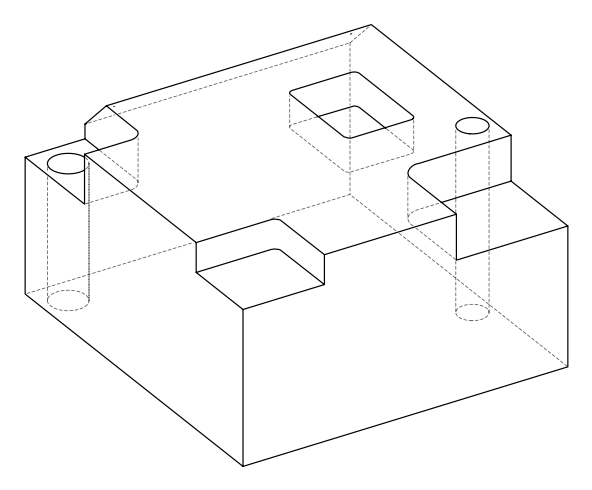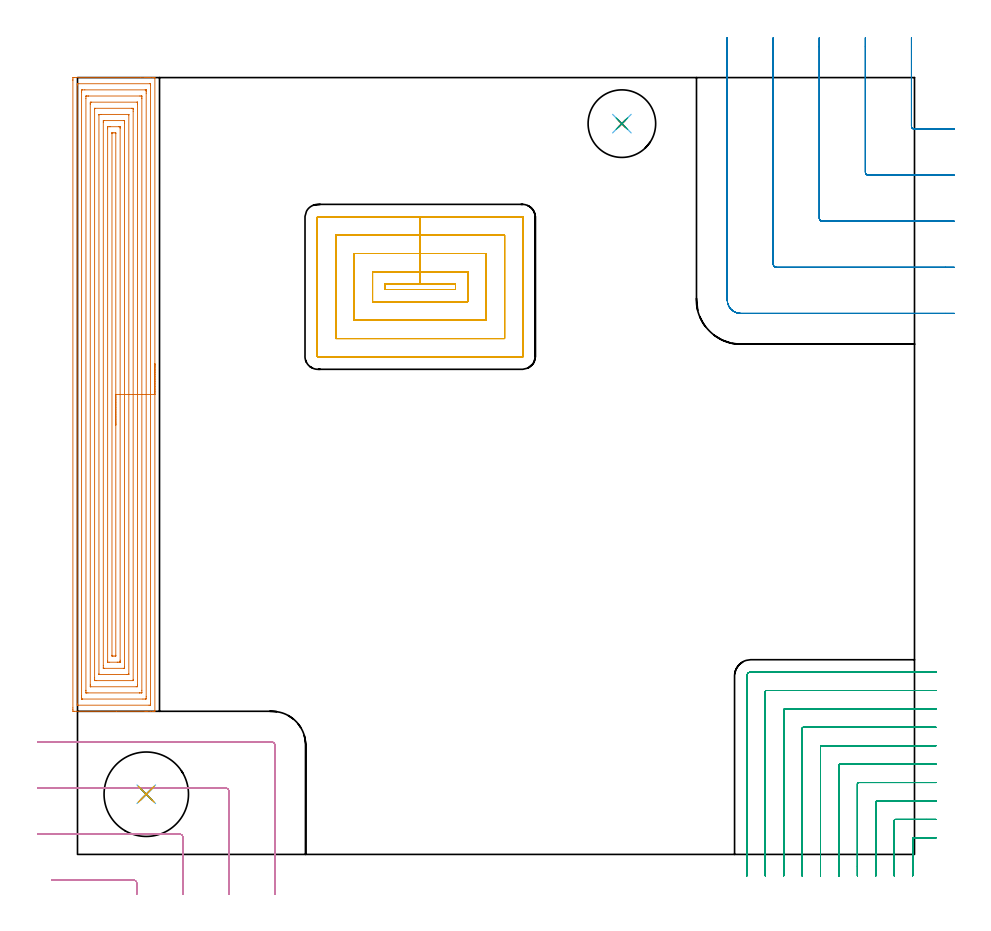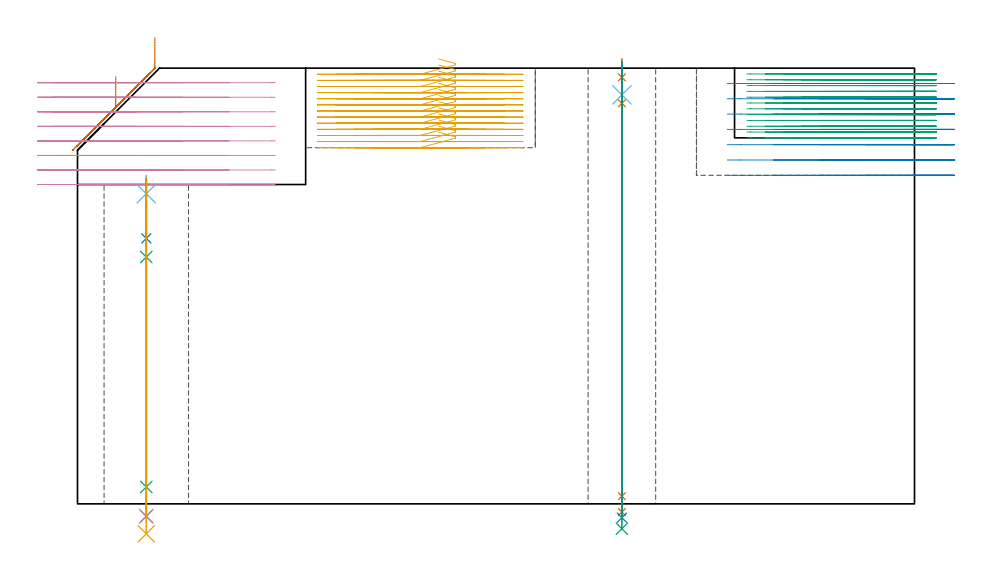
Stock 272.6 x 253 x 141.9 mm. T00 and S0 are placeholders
(PLAN: 15 operations, 13 tool changes, 73.6 min)
(1 AREA_MILL | FG_CHAMFER_SURFACE | UGT0205_001 | 16.85 min | 76567 mm3)
(2 MILL_CORNER_NOTCH_RECTANGULAR | CORNER_NOTCH_RECTANGULAR | UGT0201_094 | Follow Part, ap 5, ae 75% | 8.11 min | 213542 mm3)
(3 MILL_CORNER_NOTCH_RECTANGULAR_1 | CORNER_NOTCH_RECTANGULAR_1 | NXT0201_009 | Follow Part, ap 2, ae 75% | 20.33 min | 84202 mm3)
(4 MILL_CORNER_NOTCH_RECTANGULAR_2 | CORNER_NOTCH_RECTANGULAR_2 | UGT0201_094 | Follow Part, ap 5, ae 75% | 5.92 min | 127254 mm3)
(5 MILL_RECTANGULAR_POCKET | POCKET_RECTANGULAR_STRAIGHT | NXT0201_009 | Follow Part, ap 2, ae 75% | 18.86 min | 103940 mm3)
(6 SPOT_DRILL | STEP1HOLE | NXT0321_9005460120000 | 0.06 min | 191 mm3)
(7 SPOT_DRILL_1 | STEP1HOLE_1 | NXT0321_9005460120000 | 0.05 min | 169 mm3)
(8 DRILL_BLIND_HOLE_INTO_CENTER | STEP1HOLE | NXT0301_088 | 0.09 min | 1544 mm3)
(9 GUN_DRILL_THROUGH_HOLE | STEP1HOLE | UGT0307_008 | 0.54 min | 8335 mm3)
(10 DRILL_TO_ENLARGE_THROUGH_HOLE | STEP1HOLE | NXT0301_104 | 0.45 min | 5924 mm3)
(11 DRILL_TO_ENLARGE_THROUGH_HOLE_1 | STEP1HOLE | UGT0301_390 | 0.47 min | 45762 mm3)
(12 DRILL_BLIND_HOLE_INTO_CENTER_1 | STEP1HOLE_1 | NXT0301_029 | 0.04 min | 148 mm3)
(13 GUN_DRILL_THROUGH_HOLE_1 | STEP1HOLE_1 | UGT0307_001 | 0.63 min | 2600 mm3)
(14 SPADE_DRILL_TO_ENLARGE_THROUGH_HOLE | STEP1HOLE_1 | UGT0306_004 | 0.6 min | 17349 mm3)
(15 DRILL_TO_ENLARGE_THROUGH_HOLE_2 | STEP1HOLE_1 | UGT0301_053 | 0.61 min | 33622 mm3)
(TOOL UGT0205_001 | Chamfer Mill 20 x 3 x 45 deg. | D20 FL50 Z2)
(TOOL UGT0201_094 | End mill 20 mm | D20 FL38 Z4)
(TOOL NXT0201_009 | ENDMILL 8mm [2P460-0800-NA 1630] | D8 FL26 Z6)
(TOOL NXT0321_9005460120000 | NC Spot Drill, 142deg, 12mm, Carbide, Uncoated | D12 PA142 FL30 Z2)
(TOOL NXT0301_088 | Carbide Drill 11.7mm [860.1-1170-035A1-MM 2214] | D11.7 PA140 FL55 Z2)
(TOOL UGT0307_008 | Gun Drill 11 mm | D11 PA130 FL24 Z1)
(TOOL NXT0301_104 | Carbide Drill 14mm [860.1-1400-112A1-MM 2214] | D14 PA140 FL123 Z2)
(TOOL UGT0301_390 | Twist Drill 27.5 mm | D27.5 PA118 FL165 Z2)
(TOOL NXT0301_029 | Carbide Drill 5.8mm [860.1-0580-017A1-MM 2214] | D5.8 PA140 FL28 Z2)
(TOOL UGT0307_001 | Gun Drill 5 mm | D5 PA130 FL24 Z1)
(TOOL UGT0306_004 | Spade Drill 13.5mm | D13.5 PA132 FL10 Z2)
(TOOL UGT0301_053 | Twist Drill 22 mm | D22 PA118 FL150 Z2)
(OP 1 AREA_MILL)
G17 G21 G94 G90
T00 M6
G54
G17 G0 G90 X25.2 Y159.805 S1061 M3
G43 Z151.9 H0
G94 G1 Y159.767 Z151.028 F250.
Y159.653 Z150.163
Y159.464 Z149.312
Y159.202 Z148.48
Y158.868 Z147.674
Y158.465 Z146.9
Y157.996 Z146.164
Y157.465 Z145.472
Y156.876 Z144.829
Y156.233 Z144.239
Y155.54 Z143.708
Y154.805 Z143.24
Y154.031 Z142.837
Y153.225 Z142.503
Y152.393 Z142.241
Y151.541 Z142.052
Y150.676 Z141.938
Y149.805 Z141.9
Y46.755
X25.197 Y46.61 Z141.888
X25.178 Y46.608 Z141.869
X24.845 Y46.6 Z141.545
X24.422 Z141.121
X23.805 Z140.5
X22.611 Z139.308
X22.034 Z138.728
X12.658 Z129.356
X-0.394 Z116.303
X-0.991 Y46.602 Z115.706
X-1.201 Y46.603 Z115.496
X-1.492 Y46.608 Z115.206
X-1.494 Y46.695 Z115.204
X-1.498 Y47.201 Z115.202
X-1.5 Y47.714 Z115.2
Y252.019
X-1.499 Y252.399 Z115.201
X-1.494 Y252.905 Z115.204
X-1.492 Y252.992 Z115.206
X-0.991 Y252.996 Z115.706
X-0.394 Y253. Z116.303
X20.552 Z137.247
X22.034 Z138.728
X22.611 Z139.308
X22.92 Z139.616
X23.497 Z140.193
X23.805 Z140.5
X24.422 Z141.121
X24.691 Z141.39
X24.846 Z141.546
X25.171 Y252.99 Z141.863
X25.18 Y252.978 Z141.872
X25.202 Y252.922 Z141.898
X25.2 Y252.849 Z141.9
Y149.805
X23.786 Z140.486
Y48.986
X23.785 Y48.768 Z140.485
X23.782 Y48.659 Z140.482
X23.779 Y48.614 Z140.479
X23.685 Y48.609 Z140.385
X23.302 Y48.601 Z140.002
X0.277 Y48.6 Z116.977
X0.043 Y48.605 Z116.743
X-0.054 Y48.61 Z116.646
X-0.079 Y48.621 Z116.621
X-0.082 Y48.664 Z116.618
X-0.085 Y48.765 Z116.615
X-0.086 Y48.966 Z116.614
Y250.614
X-0.085 Y250.832 Z116.615
X-0.082 Y250.941 Z116.618
X-0.079 Y250.986 Z116.621
X0.015 Y250.991 Z116.715
X0.398 Y250.999 Z117.098
X23.423 Y251. Z140.123
X23.657 Y250.995 Z140.357
X23.754 Y250.99 Z140.454
X23.779 Y250.979 Z140.479
X23.782 Y250.936 Z140.482
X23.785 Y250.835 Z140.485
X23.786 Y250.634 Z140.486
Y149.805
X22.371 Z139.071
Y51.323
X22.367 Y50.77 Z139.067
X22.364 Y50.61 Z139.064
X22.201 Y50.602 Z138.901
X22.034 Y50.601 Z138.734
X21.317 Y50.6 Z138.017
X1.666 Z118.366
X1.497 Y50.602 Z118.197
X1.385 Y50.606 Z118.085
X1.346 Y50.61 Z118.046
X1.335 Y50.621 Z118.035
X1.333 Y50.657 Z118.033
X1.33 Y50.77 Z118.03
X1.329 Y51.11 Z118.029
X1.328 Y51.662 Z118.028
X1.329 Y248.277 Z118.029
X1.333 Y248.83 Z118.033
X1.335 Y248.99 Z118.035
X1.499 Y248.998 Z118.199
X1.666 Y248.999 Z118.366
X2.383 Y249. Z119.083
X22.034 Z138.734
X22.203 Y248.998 Z138.903
X22.315 Y248.994 Z139.015
X22.354 Y248.99 Z139.054
X22.365 Y248.979 Z139.065
X22.367 Y248.943 Z139.067
X22.37 Y248.83 Z139.07
X22.371 Y248.49 Z139.071
Y247.938
Y149.805
X20.957 Z137.657
Y53.447
X20.953 Y52.752 Z137.653
X20.95 Y52.649 Z137.65
X20.941 Y52.61 Z137.641
X20.893 Y52.608 Z137.593
X20.683 Y52.604 Z137.383
X20.263 Y52.6 Z136.963
X20.218 Z136.918
X3.392 Z120.092
X3.003 Y52.602 Z119.703
X2.809 Y52.606 Z119.509
X2.762 Y52.61 Z119.462
X2.749 Y52.615 Z119.449
X2.747 Y52.63 Z119.447
X2.745 Y52.693 Z119.445
X2.743 Y53.254 Z119.443
Y53.447
Y246.154
X2.747 Y246.848 Z119.447
X2.75 Y246.951 Z119.45
X2.759 Y246.99 Z119.459
X2.807 Y246.992 Z119.507
X3.017 Y246.996 Z119.717
X3.437 Y247. Z120.137
X3.482 Z120.182
X20.308 Z137.008
X20.697 Y246.998 Z137.397
X20.891 Y246.994 Z137.591
X20.938 Y246.99 Z137.638
X20.951 Y246.985 Z137.651
X20.952 Y246.97 Z137.652
X20.955 Y246.907 Z137.655
X20.957 Y246.346 Z137.657
Y246.154
Y149.805
X19.543 Z136.243
Y55.231
X19.542 Y55.065 Z136.242
X19.537 Y54.897 Z136.237
X19.527 Y54.61 Z136.227
X19.377 Y54.606 Z136.077
X19.117 Y54.601 Z135.817
X4.323 Z121.023
X4.233 Y54.602 Z120.933
X4.179 Y54.606 Z120.879
X4.169 Y54.609 Z120.869
X4.164 Y54.636 Z120.864
X4.161 Y54.73 Z120.861
X4.157 Y55.064 Z120.857
Y55.231
Y244.369
X4.158 Y244.535 Z120.858
X4.162 Y244.703 Z120.862
X4.173 Y244.99 Z120.873
X4.323 Y244.994 Z121.023
X4.583 Y244.999 Z121.283
X19.377 Z136.077
X19.467 Y244.998 Z136.167
X19.521 Y244.994 Z136.221
X19.531 Y244.991 Z136.231
X19.536 Y244.964 Z136.236
X19.539 Y244.87 Z136.239
X19.543 Y244.536 Z136.243
Y244.369
Y149.805
X18.129 Z134.829
X18.128 Y57.015 Z134.828
X18.127 Y56.752 Z134.827
X18.124 Y56.622 Z134.824
X18.122 Y56.612 Z134.822
X18.112 Y56.609 Z134.812
X18.077 Y56.603 Z134.777
X18.018 Y56.601 Z134.718
X6.094 Z122.794
X5.616 Y56.604 Z122.316
X5.583 Y56.61 Z122.283
X5.578 Y56.642 Z122.278
X5.574 Y57.015 Z122.274
X5.572 Y57.541 Z122.272
X5.571 Y242.585 Z122.271
X5.573 Y242.848 Z122.273
X5.576 Y242.978 Z122.276
X5.577 Y242.988 Z122.277
X5.588 Y242.992 Z122.288
X5.623 Y242.997 Z122.323
X5.682 Y242.999 Z122.382
X17.606 Z134.306
X18.084 Y242.996 Z134.784
X18.117 Y242.99 Z134.817
X18.122 Y242.958 Z134.822
X18.126 Y242.585 Z134.826
X18.128 Y242.059 Z134.828
X18.129 Y149.805 Z134.829
X16.715 Z133.415
Y58.806
X16.713 Y58.689 Z133.413
X16.711 Y58.634 Z133.411
X16.709 Y58.615 Z133.409
X16.627 Y58.61 Z133.327
X16.231 Y58.602 Z132.931
X16.033 Y58.6 Z132.733
X7.069 Y58.601 Z123.769
X7.053 Y58.602 Z123.753
X7.001 Y58.61 Z123.701
X6.992 Y58.616 Z123.692
X6.989 Y58.637 Z123.689
X6.987 Y58.689 Z123.687
X6.985 Y58.794 Z123.685
Y240.795
X6.987 Y240.911 Z123.687
X6.989 Y240.966 Z123.689
X6.991 Y240.985 Z123.691
X7.073 Y240.99 Z123.773
X7.469 Y240.998 Z124.169
X7.667 Y241. Z124.367
X16.631 Y240.999 Z133.331
X16.647 Y240.998 Z133.347
X16.699 Y240.99 Z133.399
X16.708 Y240.984 Z133.408
X16.711 Y240.963 Z133.411
X16.713 Y240.911 Z133.413
X16.715 Y240.807 Z133.415
Y149.805
X15.3 Z132.
Y61.123
X15.298 Y60.769 Z131.998
X15.296 Y60.669 Z131.996
X15.294 Y60.614 Z131.994
X15.274 Y60.61 Z131.974
X15.167 Y60.606 Z131.867
X14.95 Y60.6 Z131.65
X14.933 Z131.633
X8.734 Z125.434
X8.532 Y60.603 Z125.232
X8.432 Y60.607 Z125.132
X8.41 Y60.61 Z125.11
X8.406 Y60.62 Z125.106
X8.403 Y60.65 Z125.103
X8.401 Y60.725 Z125.101
X8.4 Y60.937 Z125.1
Y61.476
Y238.477
X8.402 Y238.831 Z125.102
X8.404 Y238.932 Z125.104
X8.406 Y238.986 Z125.106
X8.425 Y238.99 Z125.125
X8.533 Y238.995 Z125.233
X8.75 Y239. Z125.45
X8.767 Z125.467
X14.966 Z131.666
X15.168 Y238.997 Z131.868
X15.268 Y238.993 Z131.968
X15.29 Y238.99 Z131.99
X15.294 Y238.98 Z131.994
X15.297 Y238.95 Z131.997
X15.299 Y238.875 Z131.999
X15.3 Y238.663 Z132.
Y238.124
Y149.805
X13.886 Z130.586
Y63.26
X13.884 Y62.904 Z130.584
X13.882 Y62.726 Z130.582
X13.879 Y62.639 Z130.579
X13.872 Y62.61 Z130.572
X13.829 Y62.605 Z130.529
X13.178 Y62.601 Z129.878
X12.948 Y62.6 Z129.648
X10.29 Y62.601 Z126.99
X9.841 Y62.61 Z126.541
X9.82 Y62.611 Z126.52
X9.818 Y62.635 Z126.518
X9.816 Y62.698 Z126.516
X9.814 Y62.826 Z126.514
Y63.081
Y236.34
X9.815 Y236.696 Z126.515
X9.818 Y236.874 Z126.518
X9.821 Y236.962 Z126.521
X9.828 Y236.991 Z126.528
X9.871 Y236.995 Z126.571
X10.522 Y236.999 Z127.222
X10.752 Y237. Z127.452
X13.41 Y236.999 Z130.11
X13.859 Y236.99 Z130.559
X13.88 Y236.989 Z130.58
X13.882 Y236.965 Z130.582
X13.884 Y236.902 Z130.584
X13.886 Y236.775 Z130.586
Y236.519
Y149.805
X12.472 Z129.172
Y64.864
X12.47 Y64.684 Z129.17
X12.468 Y64.633 Z129.168
X12.465 Y64.609 Z129.165
X12.457 Y64.607 Z129.157
X12.403 Y64.602 Z129.103
X12.293 Y64.601 Z128.993
X11.848 Y64.6 Z128.548
X11.407 Y64.603 Z128.107
X11.261 Y64.607 Z127.961
X11.24 Y64.609 Z127.94
X11.235 Y64.649 Z127.935
X11.231 Y64.744 Z127.931
X11.229 Y64.864 Z127.929
X11.228 Y234.736 Z127.928
X11.229 Y234.917 Z127.929
X11.232 Y234.968 Z127.932
X11.235 Y234.991 Z127.935
X11.243 Y234.994 Z127.943
X11.297 Y234.998 Z127.997
X11.407 Y235. Z128.107
X11.852 Z128.552
X12.293 Y234.997 Z128.993
X12.439 Y234.993 Z129.139
X12.46 Y234.991 Z129.16
X12.465 Y234.951 Z129.165
X12.469 Y234.856 Z129.169
X12.471 Y234.736 Z129.171
X12.472 Y149.805 Z129.172
Y148.933 Z129.21
Y148.068 Z129.324
Y147.216 Z129.513
Y146.384 Z129.775
Y145.578 Z130.109
Y144.805 Z130.512
Y144.069 Z130.98
Y143.377 Z131.512
Y142.734 Z132.101
Y142.144 Z132.744
Y141.613 Z133.436
Y141.144 Z134.172
Y140.742 Z134.946
Y140.408 Z135.752
Y140.145 Z136.584
Y139.957 Z137.435
Y139.843 Z138.3
Y139.805 Z139.172
G0 Z151.9
M5
M2
(OP 2 MILL_CORNER_NOTCH_RECTANGULAR)
G17 G21 G94 G90
T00 M6
G54
G17 G0 G90 X271.6 Y266. S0 M3
G43 Z151.9 H0
Z136.914
G94 G1 Y263. F250.
Y237.195 F500.
G3 X272.595 Y236.2 R1.
G1 X282.6
X285.6 F250.
G0 Z151.9
X256.6 Y266.
Z136.914
G1 Y263.
Y222.195 F500.
G3 X257.595 Y221.2 R1.
G1 X282.6
X285.6 F250.
G0 Z151.9
X241.6 Y266.
Z136.914
G1 Y263.
Y207.196 F500.
G3 X242.596 Y206.2 R1.
G1 X282.6
X285.6 F250.
G0 Z151.9
X226.6 Y266.
Z136.914
G1 Y263.
Y192.196 F500.
G3 X227.596 Y191.2 R1.
G1 X282.6
X285.6 F250.
G0 Z151.9
X211.6 Y266.
Z136.914
G1 Y263.
Y180.6 F500.
G3 X216. Y176.2 R4.4
G1 X282.6
X285.6 F250.
G0 Z151.9
X271.6 Y266.
Z131.929
G1 Y263.
Y237.195 F500.
G3 X272.595 Y236.2 R1.
G1 X282.6
X285.6 F250.
G0 Z151.9
X256.6 Y266.
Z131.929
G1 Y263.
Y222.195 F500.
G3 X257.595 Y221.2 R1.
G1 X282.6
X285.6 F250.
G0 Z151.9
X241.6 Y266.
Z131.929
G1 Y263.
Y207.196 F500.
G3 X242.596 Y206.2 R1.
G1 X282.6
X285.6 F250.
G0 Z151.9
X226.6 Y266.
Z131.929
G1 Y263.
Y192.196 F500.
G3 X227.596 Y191.2 R1.
G1 X282.6
X285.6 F250.
G0 Z151.9
X211.6 Y266.
Z131.929
G1 Y263.
Y180.6 F500.
G3 X216. Y176.2 R4.4
G1 X282.6
X285.6 F250.
G0 Z151.9
X271.6 Y266.
Z126.943
G1 Y263.
Y237.195 F500.
G3 X272.595 Y236.2 R1.
G1 X282.6
X285.6 F250.
G0 Z151.9
X256.6 Y266.
Z126.943
G1 Y263.
Y222.195 F500.
G3 X257.595 Y221.2 R1.
G1 X282.6
X285.6 F250.
G0 Z151.9
X241.6 Y266.
Z126.943
G1 Y263.
Y207.196 F500.
G3 X242.596 Y206.2 R1.
G1 X282.6
X285.6 F250.
G0 Z151.9
X226.6 Y266.
Z126.943
G1 Y263.
Y192.196 F500.
G3 X227.596 Y191.2 R1.
G1 X282.6
X285.6 F250.
G0 Z151.9
X211.6 Y266.
Z126.943
G1 Y263.
Y180.6 F500.
G3 X216. Y176.2 R4.4
G1 X282.6
X285.6 F250.
G0 Z151.9
X271.6 Y266.
Z121.957
G1 Y263.
Y237.195 F500.
G3 X272.595 Y236.2 R1.
G1 X282.6
X285.6 F250.
G0 Z151.9
X256.6 Y266.
Z121.957
G1 Y263.
Y222.195 F500.
G3 X257.595 Y221.2 R1.
G1 X282.6
X285.6 F250.
G0 Z151.9
X241.6 Y266.
Z121.957
G1 Y263.
Y207.196 F500.
G3 X242.596 Y206.2 R1.
G1 X282.6
X285.6 F250.
G0 Z151.9
X226.6 Y266.
Z121.957
G1 Y263.
Y192.196 F500.
G3 X227.596 Y191.2 R1.
G1 X282.6
X285.6 F250.
G0 Z151.9
X211.6 Y266.
Z121.957
G1 Y263.
Y180.6 F500.
G3 X216. Y176.2 R4.4
G1 X282.6
X285.6 F250.
G0 Z151.9
X271.6 Y266.
Z116.971
G1 Y263.
Y237.195 F500.
G3 X272.595 Y236.2 R1.
G1 X282.6
X285.6 F250.
G0 Z151.9
X256.6 Y266.
Z116.971
G1 Y263.
Y222.195 F500.
G3 X257.595 Y221.2 R1.
G1 X282.6
X285.6 F250.
G0 Z151.9
X241.6 Y266.
Z116.971
G1 Y263.
Y207.196 F500.
G3 X242.596 Y206.2 R1.
G1 X282.6
X285.6 F250.
G0 Z151.9
X226.6 Y266.
Z116.971
G1 Y263.
Y192.196 F500.
G3 X227.596 Y191.2 R1.
G1 X282.6
X285.6 F250.
G0 Z151.9
X211.6 Y266.
Z116.971
G1 Y263.
Y180.6 F500.
G3 X216. Y176.2 R4.4
G1 X282.6
X285.6 F250.
G0 Z151.9
X271.6 Y266.
Z111.986
G1 Y263.
Y237.195 F500.
G3 X272.595 Y236.2 R1.
G1 X282.6
X285.6 F250.
G0 Z151.9
X256.6 Y266.
Z111.986
G1 Y263.
Y222.195 F500.
G3 X257.595 Y221.2 R1.
G1 X282.6
X285.6 F250.
G0 Z151.9
X241.6 Y266.
Z111.986
G1 Y263.
Y207.196 F500.
G3 X242.596 Y206.2 R1.
G1 X282.6
X285.6 F250.
G0 Z151.9
X226.6 Y266.
Z111.986
G1 Y263.
Y192.196 F500.
G3 X227.596 Y191.2 R1.
G1 X282.6
X285.6 F250.
G0 Z151.9
X211.6 Y266.
Z111.986
G1 Y263.
Y180.6 F500.
G3 X216. Y176.2 R4.4
G1 X282.6
X285.6 F250.
G0 Z151.9
X271.6 Y266.
Z107.
G1 Y263.
Y237.195 F500.
G3 X272.595 Y236.2 R1.
G1 X282.6
X285.6 F250.
G0 Z151.9
X256.6 Y266.
Z107.
G1 Y263.
Y222.195 F500.
G3 X257.595 Y221.2 R1.
G1 X282.6
X285.6 F250.
G0 Z151.9
X241.6 Y266.
Z107.
G1 Y263.
Y207.196 F500.
G3 X242.596 Y206.2 R1.
G1 X282.6
X285.6 F250.
G0 Z151.9
X226.6 Y266.
Z107.
G1 Y263.
Y192.196 F500.
G3 X227.596 Y191.2 R1.
G1 X282.6
X285.6 F250.
G0 Z151.9
X211.6 Y266.
Z107.
G1 Y263.
Y180.6 F500.
G3 X216. Y176.2 R4.4
G1 X282.6
X285.6 F250.
G0 Z151.9
M5
M2
(OP 3 MILL_CORNER_NOTCH_RECTANGULAR_1)
G17 G21 G94 G90
T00 M6
G54
G17 G0 G90 X279.6 Y5.4 S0 M3
G43 Z151.9 H1
Z140.008
G94 G1 X276.6 F250.
X272.396 F500.
G3 X272. Y5.004 R0.4
G1 Y-4.
Y-7. F250.
G0 Z151.9
X279.6 Y11.4
Z140.008
G1 X276.6
X266.396 F500.
G3 X266. Y11.004 R0.4
G1 Y-4.
Y-7. F250.
G0 Z151.9
X279.6 Y17.4
Z140.008
G1 X276.6
X260.397 F500.
G3 X260. Y17.003 R0.4
G1 Y-4.
Y-7. F250.
G0 Z151.9
X279.6 Y23.4
Z140.008
G1 X276.6
X254.397 F500.
G3 X254. Y23.003 R0.4
G1 Y-4.
Y-7. F250.
G0 Z151.9
X279.6 Y29.4
Z140.008
G1 X276.6
X248.397 F500.
G3 X248. Y29.003 R0.4
G1 Y-4.
Y-7. F250.
G0 Z151.9
X279.6 Y35.4
Z140.008
G1 X276.6
X242.397 F500.
G3 X242. Y35.003 R0.4
G1 Y-4.
Y-7. F250.
G0 Z151.9
X279.6 Y41.4
Z140.008
G1 X276.6
X236.397 F500.
G3 X236. Y41.003 R0.4
G1 Y-4.
Y-7. F250.
G0 Z151.9
X279.6 Y47.4
Z140.008
G1 X276.6
X230.397 F500.
G3 X230. Y47.003 R0.4
G1 Y-4.
Y-7. F250.
G0 Z151.9
X279.6 Y53.4
Z140.008
G1 X276.6
X224.398 F500.
G3 X224. Y53.002 R0.4
G1 Y-4.
Y-7. F250.
G0 Z151.9
X279.6 Y59.4
Z140.008
G1 X276.6
X219.3 F500.
G3 X218. Y58.1 R1.3
G1 Y-4.
Y-7. F250.
G0 Z151.9
X279.6 Y5.4
Z138.117
G1 X276.6
X272.396 F500.
G3 X272. Y5.004 R0.4
G1 Y-4.
Y-7. F250.
G0 Z151.9
X279.6 Y11.4
Z138.117
G1 X276.6
X266.396 F500.
G3 X266. Y11.004 R0.4
G1 Y-4.
Y-7. F250.
G0 Z151.9
X279.6 Y17.4
Z138.117
G1 X276.6
X260.397 F500.
G3 X260. Y17.003 R0.4
G1 Y-4.
Y-7. F250.
G0 Z151.9
X279.6 Y23.4
Z138.117
G1 X276.6
X254.397 F500.
G3 X254. Y23.003 R0.4
G1 Y-4.
Y-7. F250.
G0 Z151.9
X279.6 Y29.4
Z138.117
G1 X276.6
X248.397 F500.
G3 X248. Y29.003 R0.4
G1 Y-4.
Y-7. F250.
G0 Z151.9
X279.6 Y35.4
Z138.117
G1 X276.6
X242.397 F500.
G3 X242. Y35.003 R0.4
G1 Y-4.
Y-7. F250.
G0 Z151.9
X279.6 Y41.4
Z138.117
G1 X276.6
X236.397 F500.
G3 X236. Y41.003 R0.4
G1 Y-4.
Y-7. F250.
G0 Z151.9
X279.6 Y47.4
Z138.117
G1 X276.6
X230.397 F500.
G3 X230. Y47.003 R0.4
G1 Y-4.
Y-7. F250.
G0 Z151.9
X279.6 Y53.4
Z138.117
G1 X276.6
X224.398 F500.
G3 X224. Y53.002 R0.4
G1 Y-4.
Y-7. F250.
G0 Z151.9
X279.6 Y59.4
Z138.117
G1 X276.6
X219.3 F500.
G3 X218. Y58.1 R1.3
G1 Y-4.
Y-7. F250.
G0 Z151.9
X279.6 Y5.4
Z136.225
G1 X276.6
X272.396 F500.
G3 X272. Y5.004 R0.4
G1 Y-4.
Y-7. F250.
G0 Z151.9
X279.6 Y11.4
Z136.225
G1 X276.6
X266.396 F500.
G3 X266. Y11.004 R0.4
G1 Y-4.
Y-7. F250.
G0 Z151.9
X279.6 Y17.4
Z136.225
G1 X276.6
X260.397 F500.
G3 X260. Y17.003 R0.4
G1 Y-4.
Y-7. F250.
G0 Z151.9
X279.6 Y23.4
Z136.225
G1 X276.6
X254.397 F500.
G3 X254. Y23.003 R0.4
G1 Y-4.
Y-7. F250.
G0 Z151.9
X279.6 Y29.4
Z136.225
G1 X276.6
X248.397 F500.
G3 X248. Y29.003 R0.4
G1 Y-4.
Y-7. F250.
G0 Z151.9
X279.6 Y35.4
Z136.225
G1 X276.6
X242.397 F500.
G3 X242. Y35.003 R0.4
G1 Y-4.
Y-7. F250.
G0 Z151.9
X279.6 Y41.4
Z136.225
G1 X276.6
X236.397 F500.
G3 X236. Y41.003 R0.4
G1 Y-4.
Y-7. F250.
G0 Z151.9
X279.6 Y47.4
Z136.225
G1 X276.6
X230.397 F500.
G3 X230. Y47.003 R0.4
G1 Y-4.
Y-7. F250.
G0 Z151.9
X279.6 Y53.4
Z136.225
G1 X276.6
X224.398 F500.
G3 X224. Y53.002 R0.4
G1 Y-4.
Y-7. F250.
G0 Z151.9
X279.6 Y59.4
Z136.225
G1 X276.6
X219.3 F500.
G3 X218. Y58.1 R1.3
G1 Y-4.
Y-7. F250.
G0 Z151.9
X279.6 Y5.4
Z134.333
G1 X276.6
X272.396 F500.
G3 X272. Y5.004 R0.4
G1 Y-4.
Y-7. F250.
G0 Z151.9
X279.6 Y11.4
Z134.333
G1 X276.6
X266.396 F500.
G3 X266. Y11.004 R0.4
G1 Y-4.
Y-7. F250.
G0 Z151.9
X279.6 Y17.4
Z134.333
G1 X276.6
X260.397 F500.
G3 X260. Y17.003 R0.4
G1 Y-4.
Y-7. F250.
G0 Z151.9
X279.6 Y23.4
Z134.333
G1 X276.6
X254.397 F500.
G3 X254. Y23.003 R0.4
G1 Y-4.
Y-7. F250.
G0 Z151.9
X279.6 Y29.4
Z134.333
G1 X276.6
X248.397 F500.
G3 X248. Y29.003 R0.4
G1 Y-4.
Y-7. F250.
G0 Z151.9
X279.6 Y35.4
Z134.333
G1 X276.6
X242.397 F500.
G3 X242. Y35.003 R0.4
G1 Y-4.
Y-7. F250.
G0 Z151.9
X279.6 Y41.4
Z134.333
G1 X276.6
X236.397 F500.
G3 X236. Y41.003 R0.4
G1 Y-4.
Y-7. F250.
G0 Z151.9
X279.6 Y47.4
Z134.333
G1 X276.6
X230.397 F500.
G3 X230. Y47.003 R0.4
G1 Y-4.
Y-7. F250.
G0 Z151.9
X279.6 Y53.4
Z134.333
G1 X276.6
X224.398 F500.
G3 X224. Y53.002 R0.4
G1 Y-4.
Y-7. F250.
G0 Z151.9
X279.6 Y59.4
Z134.333
G1 X276.6
X219.3 F500.
G3 X218. Y58.1 R1.3
G1 Y-4.
Y-7. F250.
G0 Z151.9
X279.6 Y5.4
Z132.442
G1 X276.6
X272.396 F500.
G3 X272. Y5.004 R0.4
G1 Y-4.
Y-7. F250.
G0 Z151.9
X279.6 Y11.4
Z132.442
G1 X276.6
X266.396 F500.
G3 X266. Y11.004 R0.4
G1 Y-4.
Y-7. F250.
G0 Z151.9
X279.6 Y17.4
Z132.442
G1 X276.6
X260.397 F500.
G3 X260. Y17.003 R0.4
G1 Y-4.
Y-7. F250.
G0 Z151.9
X279.6 Y23.4
Z132.442
G1 X276.6
X254.397 F500.
G3 X254. Y23.003 R0.4
G1 Y-4.
Y-7. F250.
G0 Z151.9
X279.6 Y29.4
Z132.442
G1 X276.6
X248.397 F500.
G3 X248. Y29.003 R0.4
G1 Y-4.
Y-7. F250.
G0 Z151.9
X279.6 Y35.4
Z132.442
G1 X276.6
X242.397 F500.
G3 X242. Y35.003 R0.4
G1 Y-4.
Y-7. F250.
G0 Z151.9
X279.6 Y41.4
Z132.442
G1 X276.6
X236.397 F500.
G3 X236. Y41.003 R0.4
G1 Y-4.
Y-7. F250.
G0 Z151.9
X279.6 Y47.4
Z132.442
G1 X276.6
X230.397 F500.
G3 X230. Y47.003 R0.4
G1 Y-4.
Y-7. F250.
G0 Z151.9
X279.6 Y53.4
Z132.442
G1 X276.6
X224.398 F500.
G3 X224. Y53.002 R0.4
G1 Y-4.
Y-7. F250.
G0 Z151.9
X279.6 Y59.4
Z132.442
G1 X276.6
X219.3 F500.
G3 X218. Y58.1 R1.3
G1 Y-4.
Y-7. F250.
G0 Z151.9
X279.6 Y5.4
Z130.55
G1 X276.6
X272.396 F500.
G3 X272. Y5.004 R0.4
G1 Y-4.
Y-7. F250.
G0 Z151.9
X279.6 Y11.4
Z130.55
G1 X276.6
X266.396 F500.
G3 X266. Y11.004 R0.4
G1 Y-4.
Y-7. F250.
G0 Z151.9
X279.6 Y17.4
Z130.55
G1 X276.6
X260.397 F500.
G3 X260. Y17.003 R0.4
G1 Y-4.
Y-7. F250.
G0 Z151.9
X279.6 Y23.4
Z130.55
G1 X276.6
X254.397 F500.
G3 X254. Y23.003 R0.4
G1 Y-4.
Y-7. F250.
G0 Z151.9
X279.6 Y29.4
Z130.55
G1 X276.6
X248.397 F500.
G3 X248. Y29.003 R0.4
G1 Y-4.
Y-7. F250.
G0 Z151.9
X279.6 Y35.4
Z130.55
G1 X276.6
X242.397 F500.
G3 X242. Y35.003 R0.4
G1 Y-4.
Y-7. F250.
G0 Z151.9
X279.6 Y41.4
Z130.55
G1 X276.6
X236.397 F500.
G3 X236. Y41.003 R0.4
G1 Y-4.
Y-7. F250.
G0 Z151.9
X279.6 Y47.4
Z130.55
G1 X276.6
X230.397 F500.
G3 X230. Y47.003 R0.4
G1 Y-4.
Y-7. F250.
G0 Z151.9
X279.6 Y53.4
Z130.55
G1 X276.6
X224.398 F500.
G3 X224. Y53.002 R0.4
G1 Y-4.
Y-7. F250.
G0 Z151.9
X279.6 Y59.4
Z130.55
G1 X276.6
X219.3 F500.
G3 X218. Y58.1 R1.3
G1 Y-4.
Y-7. F250.
G0 Z151.9
X279.6 Y5.4
Z128.658
G1 X276.6
X272.396 F500.
G3 X272. Y5.004 R0.4
G1 Y-4.
Y-7. F250.
G0 Z151.9
X279.6 Y11.4
Z128.658
G1 X276.6
X266.396 F500.
G3 X266. Y11.004 R0.4
G1 Y-4.
Y-7. F250.
G0 Z151.9
X279.6 Y17.4
Z128.658
G1 X276.6
X260.397 F500.
G3 X260. Y17.003 R0.4
G1 Y-4.
Y-7. F250.
G0 Z151.9
X279.6 Y23.4
Z128.658
G1 X276.6
X254.397 F500.
G3 X254. Y23.003 R0.4
G1 Y-4.
Y-7. F250.
G0 Z151.9
X279.6 Y29.4
Z128.658
G1 X276.6
X248.397 F500.
G3 X248. Y29.003 R0.4
G1 Y-4.
Y-7. F250.
G0 Z151.9
X279.6 Y35.4
Z128.658
G1 X276.6
X242.397 F500.
G3 X242. Y35.003 R0.4
G1 Y-4.
Y-7. F250.
G0 Z151.9
X279.6 Y41.4
Z128.658
G1 X276.6
X236.397 F500.
G3 X236. Y41.003 R0.4
G1 Y-4.
Y-7. F250.
G0 Z151.9
X279.6 Y47.4
Z128.658
G1 X276.6
X230.397 F500.
G3 X230. Y47.003 R0.4
G1 Y-4.
Y-7. F250.
G0 Z151.9
X279.6 Y53.4
Z128.658
G1 X276.6
X224.398 F500.
G3 X224. Y53.002 R0.4
G1 Y-4.
Y-7. F250.
G0 Z151.9
X279.6 Y59.4
Z128.658
G1 X276.6
X219.3 F500.
G3 X218. Y58.1 R1.3
G1 Y-4.
Y-7. F250.
G0 Z151.9
X279.6 Y5.4
Z126.767
G1 X276.6
X272.396 F500.
G3 X272. Y5.004 R0.4
G1 Y-4.
Y-7. F250.
G0 Z151.9
X279.6 Y11.4
Z126.767
G1 X276.6
X266.396 F500.
G3 X266. Y11.004 R0.4
G1 Y-4.
Y-7. F250.
G0 Z151.9
X279.6 Y17.4
Z126.767
G1 X276.6
X260.397 F500.
G3 X260. Y17.003 R0.4
G1 Y-4.
Y-7. F250.
G0 Z151.9
X279.6 Y23.4
Z126.767
G1 X276.6
X254.397 F500.
G3 X254. Y23.003 R0.4
G1 Y-4.
Y-7. F250.
G0 Z151.9
X279.6 Y29.4
Z126.767
G1 X276.6
X248.397 F500.
G3 X248. Y29.003 R0.4
G1 Y-4.
Y-7. F250.
G0 Z151.9
X279.6 Y35.4
Z126.767
G1 X276.6
X242.397 F500.
G3 X242. Y35.003 R0.4
G1 Y-4.
Y-7. F250.
G0 Z151.9
X279.6 Y41.4
Z126.767
G1 X276.6
X236.397 F500.
G3 X236. Y41.003 R0.4
G1 Y-4.
Y-7. F250.
G0 Z151.9
X279.6 Y47.4
Z126.767
G1 X276.6
X230.397 F500.
G3 X230. Y47.003 R0.4
G1 Y-4.
Y-7. F250.
G0 Z151.9
X279.6 Y53.4
Z126.767
G1 X276.6
X224.398 F500.
G3 X224. Y53.002 R0.4
G1 Y-4.
Y-7. F250.
G0 Z151.9
X279.6 Y59.4
Z126.767
G1 X276.6
X219.3 F500.
G3 X218. Y58.1 R1.3
G1 Y-4.
Y-7. F250.
G0 Z151.9
X279.6 Y5.4
Z124.875
G1 X276.6
X272.396 F500.
G3 X272. Y5.004 R0.4
G1 Y-4.
Y-7. F250.
G0 Z151.9
X279.6 Y11.4
Z124.875
G1 X276.6
X266.396 F500.
G3 X266. Y11.004 R0.4
G1 Y-4.
Y-7. F250.
G0 Z151.9
X279.6 Y17.4
Z124.875
G1 X276.6
X260.397 F500.
G3 X260. Y17.003 R0.4
G1 Y-4.
Y-7. F250.
G0 Z151.9
X279.6 Y23.4
Z124.875
G1 X276.6
X254.397 F500.
G3 X254. Y23.003 R0.4
G1 Y-4.
Y-7. F250.
G0 Z151.9
X279.6 Y29.4
Z124.875
G1 X276.6
X248.397 F500.
G3 X248. Y29.003 R0.4
G1 Y-4.
Y-7. F250.
G0 Z151.9
X279.6 Y35.4
Z124.875
G1 X276.6
X242.397 F500.
G3 X242. Y35.003 R0.4
G1 Y-4.
Y-7. F250.
G0 Z151.9
X279.6 Y41.4
Z124.875
G1 X276.6
X236.397 F500.
G3 X236. Y41.003 R0.4
G1 Y-4.
Y-7. F250.
G0 Z151.9
X279.6 Y47.4
Z124.875
G1 X276.6
X230.397 F500.
G3 X230. Y47.003 R0.4
G1 Y-4.
Y-7. F250.
G0 Z151.9
X279.6 Y53.4
Z124.875
G1 X276.6
X224.398 F500.
G3 X224. Y53.002 R0.4
G1 Y-4.
Y-7. F250.
G0 Z151.9
X279.6 Y59.4
Z124.875
G1 X276.6
X219.3 F500.
G3 X218. Y58.1 R1.3
G1 Y-4.
Y-7. F250.
G0 Z151.9
X279.6 Y5.4
Z122.983
G1 X276.6
X272.396 F500.
G3 X272. Y5.004 R0.4
G1 Y-4.
Y-7. F250.
G0 Z151.9
X279.6 Y11.4
Z122.983
G1 X276.6
X266.396 F500.
G3 X266. Y11.004 R0.4
G1 Y-4.
Y-7. F250.
G0 Z151.9
X279.6 Y17.4
Z122.983
G1 X276.6
X260.397 F500.
G3 X260. Y17.003 R0.4
G1 Y-4.
Y-7. F250.
G0 Z151.9
X279.6 Y23.4
Z122.983
G1 X276.6
X254.397 F500.
G3 X254. Y23.003 R0.4
G1 Y-4.
Y-7. F250.
G0 Z151.9
X279.6 Y29.4
Z122.983
G1 X276.6
X248.397 F500.
G3 X248. Y29.003 R0.4
G1 Y-4.
Y-7. F250.
G0 Z151.9
X279.6 Y35.4
Z122.983
G1 X276.6
X242.397 F500.
G3 X242. Y35.003 R0.4
G1 Y-4.
Y-7. F250.
G0 Z151.9
X279.6 Y41.4
Z122.983
G1 X276.6
X236.397 F500.
G3 X236. Y41.003 R0.4
G1 Y-4.
Y-7. F250.
G0 Z151.9
X279.6 Y47.4
Z122.983
G1 X276.6
X230.397 F500.
G3 X230. Y47.003 R0.4
G1 Y-4.
Y-7. F250.
G0 Z151.9
X279.6 Y53.4
Z122.983
G1 X276.6
X224.398 F500.
G3 X224. Y53.002 R0.4
G1 Y-4.
Y-7. F250.
G0 Z151.9
X279.6 Y59.4
Z122.983
G1 X276.6
X219.3 F500.
G3 X218. Y58.1 R1.3
G1 Y-4.
Y-7. F250.
G0 Z151.9
X279.6 Y5.4
Z121.092
G1 X276.6
X272.396 F500.
G3 X272. Y5.004 R0.4
G1 Y-4.
Y-7. F250.
G0 Z151.9
X279.6 Y11.4
Z121.092
G1 X276.6
X266.396 F500.
G3 X266. Y11.004 R0.4
G1 Y-4.
Y-7. F250.
G0 Z151.9
X279.6 Y17.4
Z121.092
G1 X276.6
X260.397 F500.
G3 X260. Y17.003 R0.4
G1 Y-4.
Y-7. F250.
G0 Z151.9
X279.6 Y23.4
Z121.092
G1 X276.6
X254.397 F500.
G3 X254. Y23.003 R0.4
G1 Y-4.
Y-7. F250.
G0 Z151.9
X279.6 Y29.4
Z121.092
G1 X276.6
X248.397 F500.
G3 X248. Y29.003 R0.4
G1 Y-4.
Y-7. F250.
G0 Z151.9
X279.6 Y35.4
Z121.092
G1 X276.6
X242.397 F500.
G3 X242. Y35.003 R0.4
G1 Y-4.
Y-7. F250.
G0 Z151.9
X279.6 Y41.4
Z121.092
G1 X276.6
X236.397 F500.
G3 X236. Y41.003 R0.4
G1 Y-4.
Y-7. F250.
G0 Z151.9
X279.6 Y47.4
Z121.092
G1 X276.6
X230.397 F500.
G3 X230. Y47.003 R0.4
G1 Y-4.
Y-7. F250.
G0 Z151.9
X279.6 Y53.4
Z121.092
G1 X276.6
X224.398 F500.
G3 X224. Y53.002 R0.4
G1 Y-4.
Y-7. F250.
G0 Z151.9
X279.6 Y59.4
Z121.092
G1 X276.6
X219.3 F500.
G3 X218. Y58.1 R1.3
G1 Y-4.
Y-7. F250.
G0 Z151.9
X279.6 Y5.4
Z119.2
G1 X276.6
X272.396 F500.
G3 X272. Y5.004 R0.4
G1 Y-4.
Y-7. F250.
G0 Z151.9
X279.6 Y11.4
Z119.2
G1 X276.6
X266.396 F500.
G3 X266. Y11.004 R0.4
G1 Y-4.
Y-7. F250.
G0 Z151.9
X279.6 Y17.4
Z119.2
G1 X276.6
X260.397 F500.
G3 X260. Y17.003 R0.4
G1 Y-4.
Y-7. F250.
G0 Z151.9
X279.6 Y23.4
Z119.2
G1 X276.6
X254.397 F500.
G3 X254. Y23.003 R0.4
G1 Y-4.
Y-7. F250.
G0 Z151.9
X279.6 Y29.4
Z119.2
G1 X276.6
X248.397 F500.
G3 X248. Y29.003 R0.4
G1 Y-4.
Y-7. F250.
G0 Z151.9
X279.6 Y35.4
Z119.2
G1 X276.6
X242.397 F500.
G3 X242. Y35.003 R0.4
G1 Y-4.
Y-7. F250.
G0 Z151.9
X279.6 Y41.4
Z119.2
G1 X276.6
X236.397 F500.
G3 X236. Y41.003 R0.4
G1 Y-4.
Y-7. F250.
G0 Z151.9
X279.6 Y47.4
Z119.2
G1 X276.6
X230.397 F500.
G3 X230. Y47.003 R0.4
G1 Y-4.
Y-7. F250.
G0 Z151.9
X279.6 Y53.4
Z119.2
G1 X276.6
X224.398 F500.
G3 X224. Y53.002 R0.4
G1 Y-4.
Y-7. F250.
G0 Z151.9
X279.6 Y59.4
Z119.2
G1 X276.6
X219.3 F500.
G3 X218. Y58.1 R1.3
G1 Y-4.
Y-7. F250.
G0 Z151.9
M5
M2
(OP 4 MILL_CORNER_NOTCH_RECTANGULAR_2)
G17 G21 G94 G90
T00 M6
G54
G17 G0 G90 X19.3 Y-13. S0 M3
G43 Z151.9 H0
Z137.162
G94 G1 Y-10. F250.
Y-9.395 F500.
G3 X18.305 Y-8.4 R1.
G1 X-5.426
X-8.426 F250.
G0 Z151.9
X34.3 Y-13.
Z137.162
G1 Y-10.
Y5.604 F500.
G3 X33.304 Y6.6 R1.
G1 X-10.
X-13. F250.
G0 Z151.9
X49.3 Y-13.
Z137.162
G1 Y-10.
Y20.604 F500.
G3 X48.304 Y21.6 R1.
G1 X-10.
X-13. F250.
G0 Z151.9
X64.3 Y-13.
Z137.162
G1 Y-10.
Y35.604 F500.
G3 X63.304 Y36.6 R1.
G1 X-10.
X-13. F250.
G0 Z151.9
X19.3 Y-13.
Z132.425
G1 Y-10.
Y-9.395 F500.
G3 X18.305 Y-8.4 R1.
G1 X-5.426
X-8.426 F250.
G0 Z151.9
X34.3 Y-13.
Z132.425
G1 Y-10.
Y5.604 F500.
G3 X33.304 Y6.6 R1.
G1 X-10.
X-13. F250.
G0 Z151.9
X49.3 Y-13.
Z132.425
G1 Y-10.
Y20.604 F500.
G3 X48.304 Y21.6 R1.
G1 X-10.
X-13. F250.
G0 Z151.9
X64.3 Y-13.
Z132.425
G1 Y-10.
Y35.604 F500.
G3 X63.304 Y36.6 R1.
G1 X-10.
X-13. F250.
G0 Z151.9
X19.3 Y-13.
Z127.687
G1 Y-10.
Y-9.395 F500.
G3 X18.305 Y-8.4 R1.
G1 X-5.426
X-8.426 F250.
G0 Z151.9
X34.3 Y-13.
Z127.687
G1 Y-10.
Y5.604 F500.
G3 X33.304 Y6.6 R1.
G1 X-10.
X-13. F250.
G0 Z151.9
X49.3 Y-13.
Z127.687
G1 Y-10.
Y20.604 F500.
G3 X48.304 Y21.6 R1.
G1 X-10.
X-13. F250.
G0 Z151.9
X64.3 Y-13.
Z127.687
G1 Y-10.
Y35.604 F500.
G3 X63.304 Y36.6 R1.
G1 X-10.
X-13. F250.
G0 Z151.9
X19.3 Y-13.
Z122.95
G1 Y-10.
Y-9.395 F500.
G3 X18.305 Y-8.4 R1.
G1 X-5.426
X-8.426 F250.
G0 Z151.9
X34.3 Y-13.
Z122.95
G1 Y-10.
Y5.604 F500.
G3 X33.304 Y6.6 R1.
G1 X-10.
X-13. F250.
G0 Z151.9
X49.3 Y-13.
Z122.95
G1 Y-10.
Y20.604 F500.
G3 X48.304 Y21.6 R1.
G1 X-10.
X-13. F250.
G0 Z151.9
X64.3 Y-13.
Z122.95
G1 Y-10.
Y35.604 F500.
G3 X63.304 Y36.6 R1.
G1 X-10.
X-13. F250.
G0 Z151.9
X19.3 Y-13.
Z118.212
G1 Y-10.
Y-9.395 F500.
G3 X18.305 Y-8.4 R1.
G1 X-5.426
X-8.426 F250.
G0 Z151.9
X34.3 Y-13.
Z118.212
G1 Y-10.
Y5.604 F500.
G3 X33.304 Y6.6 R1.
G1 X-10.
X-13. F250.
G0 Z151.9
X49.3 Y-13.
Z118.212
G1 Y-10.
Y20.604 F500.
G3 X48.304 Y21.6 R1.
G1 X-10.
X-13. F250.
G0 Z151.9
X64.3 Y-13.
Z118.212
G1 Y-10.
Y35.604 F500.
G3 X63.304 Y36.6 R1.
G1 X-10.
X-13. F250.
G0 Z151.9
X19.3 Y-13.
Z113.475
G1 Y-10.
Y-9.395 F500.
G3 X18.305 Y-8.4 R1.
G1 X-5.426
X-8.426 F250.
G0 Z151.9
X34.3 Y-13.
Z113.475
G1 Y-10.
Y5.604 F500.
G3 X33.304 Y6.6 R1.
G1 X-10.
X-13. F250.
G0 Z151.9
X49.3 Y-13.
Z113.475
G1 Y-10.
Y20.604 F500.
G3 X48.304 Y21.6 R1.
G1 X-10.
X-13. F250.
G0 Z151.9
X64.3 Y-13.
Z113.475
G1 Y-10.
Y35.604 F500.
G3 X63.304 Y36.6 R1.
G1 X-10.
X-13. F250.
G0 Z151.9
X19.3 Y-13.
Z108.737
G1 Y-10.
Y-9.395 F500.
G3 X18.305 Y-8.4 R1.
G1 X-5.426
X-8.426 F250.
G0 Z151.9
X34.3 Y-13.
Z108.737
G1 Y-10.
Y5.604 F500.
G3 X33.304 Y6.6 R1.
G1 X-10.
X-13. F250.
G0 Z151.9
X49.3 Y-13.
Z108.737
G1 Y-10.
Y20.604 F500.
G3 X48.304 Y21.6 R1.
G1 X-10.
X-13. F250.
G0 Z151.9
X64.3 Y-13.
Z108.737
G1 Y-10.
Y35.604 F500.
G3 X63.304 Y36.6 R1.
G1 X-10.
X-13. F250.
G0 Z151.9
X19.3 Y-13.
Z104.
G1 Y-10.
Y-9.395 F500.
G3 X18.305 Y-8.4 R1.
G1 X-5.426
X-8.426 F250.
G0 Z151.9
X34.3 Y-13.
Z104.
G1 Y-10.
Y5.604 F500.
G3 X33.304 Y6.6 R1.
G1 X-10.
X-13. F250.
G0 Z151.9
X49.3 Y-13.
Z104.
G1 Y-10.
Y20.604 F500.
G3 X48.304 Y21.6 R1.
G1 X-10.
X-13. F250.
G0 Z151.9
X64.3 Y-13.
Z104.
G1 Y-10.
Y35.604 F500.
G3 X63.304 Y36.6 R1.
G1 X-10.
X-13. F250.
G0 Z151.9
M5
M2
(OP 5 MILL_RECTANGULAR_POCKET)
G17 G21 G94 G90
T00 M6
G54
G17 G0 G90 X117.668 Y184. S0 M3
G43 Z151.9 H1
Z144.9
G94 G1 X123.1 Z143.445 F250.
Y185.7 Z142.989
X111.6 Z139.908
X100.1 F500.
Y184.
X123.1
Y185.7
X111.6
Y189.7
X96.1
Y180.
X127.1
Y189.7
X111.6
Y195.7
X90.1
Y174.
X133.1
Y195.7
X111.6
Y201.7
X84.1
Y168.
X139.1
Y201.7
X111.6
Y207.7
X78.3
G3 X78.1 Y207.5 R0.2
G1 Y162.2
G3 X78.3 Y162. R0.2
G1 X144.9
G3 X145.1 Y162.2 R0.2
G1 Y207.5
G3 X144.9 Y207.7 R0.2
G1 X111.6
X110.6
G0 X117.668 Y184. Z142.908
G1 X123.1 Z141.452 F250.
Y185.7 Z140.997
X111.6 Z137.915
X100.1 F500.
Y184.
X123.1
Y185.7
X111.6
Y189.7
X96.1
Y180.
X127.1
Y189.7
X111.6
Y195.7
X90.1
Y174.
X133.1
Y195.7
X111.6
Y201.7
X84.1
Y168.
X139.1
Y201.7
X111.6
Y207.7
X78.3
G3 X78.1 Y207.5 R0.2
G1 Y162.2
G3 X78.3 Y162. R0.2
G1 X144.9
G3 X145.1 Y162.2 R0.2
G1 Y207.5
G3 X144.9 Y207.7 R0.2
G1 X111.6
X110.6
G0 X117.668 Y184. Z140.915
G1 X123.1 Z139.46 F250.
Y185.7 Z139.004
X111.6 Z135.923
X100.1 F500.
Y184.
X123.1
Y185.7
X111.6
Y189.7
X96.1
Y180.
X127.1
Y189.7
X111.6
Y195.7
X90.1
Y174.
X133.1
Y195.7
X111.6
Y201.7
X84.1
Y168.
X139.1
Y201.7
X111.6
Y207.7
X78.3
G3 X78.1 Y207.5 R0.2
G1 Y162.2
G3 X78.3 Y162. R0.2
G1 X144.9
G3 X145.1 Y162.2 R0.2
G1 Y207.5
G3 X144.9 Y207.7 R0.2
G1 X111.6
X110.6
G0 X117.668 Y184. Z138.923
G1 X123.1 Z137.468 F250.
Y185.7 Z137.012
X111.6 Z133.931
X100.1 F500.
Y184.
X123.1
Y185.7
X111.6
Y189.7
X96.1
Y180.
X127.1
Y189.7
X111.6
Y195.7
X90.1
Y174.
X133.1
Y195.7
X111.6
Y201.7
X84.1
Y168.
X139.1
Y201.7
X111.6
Y207.7
X78.3
G3 X78.1 Y207.5 R0.2
G1 Y162.2
G3 X78.3 Y162. R0.2
G1 X144.9
G3 X145.1 Y162.2 R0.2
G1 Y207.5
G3 X144.9 Y207.7 R0.2
G1 X111.6
X110.6
G0 X117.668 Y184. Z136.931
G1 X123.1 Z135.475 F250.
Y185.7 Z135.02
X111.6 Z131.938
X100.1 F500.
Y184.
X123.1
Y185.7
X111.6
Y189.7
X96.1
Y180.
X127.1
Y189.7
X111.6
Y195.7
X90.1
Y174.
X133.1
Y195.7
X111.6
Y201.7
X84.1
Y168.
X139.1
Y201.7
X111.6
Y207.7
X78.3
G3 X78.1 Y207.5 R0.2
G1 Y162.2
G3 X78.3 Y162. R0.2
G1 X144.9
G3 X145.1 Y162.2 R0.2
G1 Y207.5
G3 X144.9 Y207.7 R0.2
G1 X111.6
X110.6
G0 X117.668 Y184. Z134.938
G1 X123.1 Z133.483 F250.
Y185.7 Z133.028
X111.6 Z129.946
X100.1 F500.
Y184.
X123.1
Y185.7
X111.6
Y189.7
X96.1
Y180.
X127.1
Y189.7
X111.6
Y195.7
X90.1
Y174.
X133.1
Y195.7
X111.6
Y201.7
X84.1
Y168.
X139.1
Y201.7
X111.6
Y207.7
X78.3
G3 X78.1 Y207.5 R0.2
G1 Y162.2
G3 X78.3 Y162. R0.2
G1 X144.9
G3 X145.1 Y162.2 R0.2
G1 Y207.5
G3 X144.9 Y207.7 R0.2
G1 X111.6
X110.6
G0 X117.668 Y184. Z132.946
G1 X123.1 Z131.491 F250.
Y185.7 Z131.035
X111.6 Z127.954
X100.1 F500.
Y184.
X123.1
Y185.7
X111.6
Y189.7
X96.1
Y180.
X127.1
Y189.7
X111.6
Y195.7
X90.1
Y174.
X133.1
Y195.7
X111.6
Y201.7
X84.1
Y168.
X139.1
Y201.7
X111.6
Y207.7
X78.3
G3 X78.1 Y207.5 R0.2
G1 Y162.2
G3 X78.3 Y162. R0.2
G1 X144.9
G3 X145.1 Y162.2 R0.2
G1 Y207.5
G3 X144.9 Y207.7 R0.2
G1 X111.6
X110.6
G0 X117.668 Y184. Z130.954
G1 X123.1 Z129.498 F250.
Y185.7 Z129.043
X111.6 Z125.962
X100.1 F500.
Y184.
X123.1
Y185.7
X111.6
Y189.7
X96.1
Y180.
X127.1
Y189.7
X111.6
Y195.7
X90.1
Y174.
X133.1
Y195.7
X111.6
Y201.7
X84.1
Y168.
X139.1
Y201.7
X111.6
Y207.7
X78.3
G3 X78.1 Y207.5 R0.2
G1 Y162.2
G3 X78.3 Y162. R0.2
G1 X144.9
G3 X145.1 Y162.2 R0.2
G1 Y207.5
G3 X144.9 Y207.7 R0.2
G1 X111.6
X110.6
G0 X117.668 Y184. Z128.962
G1 X123.1 Z127.506 F250.
Y185.7 Z127.051
X111.6 Z123.969
X100.1 F500.
Y184.
X123.1
Y185.7
X111.6
Y189.7
X96.1
Y180.
X127.1
Y189.7
X111.6
Y195.7
X90.1
Y174.
X133.1
Y195.7
X111.6
Y201.7
X84.1
Y168.
X139.1
Y201.7
X111.6
Y207.7
X78.3
G3 X78.1 Y207.5 R0.2
G1 Y162.2
G3 X78.3 Y162. R0.2
G1 X144.9
G3 X145.1 Y162.2 R0.2
G1 Y207.5
G3 X144.9 Y207.7 R0.2
G1 X111.6
X110.6
G0 X117.668 Y184. Z126.969
G1 X123.1 Z125.514 F250.
Y185.7 Z125.058
X111.6 Z121.977
X100.1 F500.
Y184.
X123.1
Y185.7
X111.6
Y189.7
X96.1
Y180.
X127.1
Y189.7
X111.6
Y195.7
X90.1
Y174.
X133.1
Y195.7
X111.6
Y201.7
X84.1
Y168.
X139.1
Y201.7
X111.6
Y207.7
X78.3
G3 X78.1 Y207.5 R0.2
G1 Y162.2
G3 X78.3 Y162. R0.2
G1 X144.9
G3 X145.1 Y162.2 R0.2
G1 Y207.5
G3 X144.9 Y207.7 R0.2
G1 X111.6
X110.6
G0 X117.668 Y184. Z124.977
G1 X123.1 Z123.522 F250.
Y185.7 Z123.066
X111.6 Z119.985
X100.1 F500.
Y184.
X123.1
Y185.7
X111.6
Y189.7
X96.1
Y180.
X127.1
Y189.7
X111.6
Y195.7
X90.1
Y174.
X133.1
Y195.7
X111.6
Y201.7
X84.1
Y168.
X139.1
Y201.7
X111.6
Y207.7
X78.3
G3 X78.1 Y207.5 R0.2
G1 Y162.2
G3 X78.3 Y162. R0.2
G1 X144.9
G3 X145.1 Y162.2 R0.2
G1 Y207.5
G3 X144.9 Y207.7 R0.2
G1 X111.6
X110.6
G0 X117.668 Y184. Z122.985
G1 X123.1 Z121.529 F250.
Y185.7 Z121.074
X111.6 Z117.992
X100.1 F500.
Y184.
X123.1
Y185.7
X111.6
Y189.7
X96.1
Y180.
X127.1
Y189.7
X111.6
Y195.7
X90.1
Y174.
X133.1
Y195.7
X111.6
Y201.7
X84.1
Y168.
X139.1
Y201.7
X111.6
Y207.7
X78.3
G3 X78.1 Y207.5 R0.2
G1 Y162.2
G3 X78.3 Y162. R0.2
G1 X144.9
G3 X145.1 Y162.2 R0.2
G1 Y207.5
G3 X144.9 Y207.7 R0.2
G1 X111.6
X110.6
G0 X117.668 Y184. Z120.992
G1 X123.1 Z119.537 F250.
Y185.7 Z119.081
X111.6 Z116.
X100.1 F500.
Y184.
X123.1
Y185.7
X111.6
Y189.7
X96.1
Y180.
X127.1
Y189.7
X111.6
Y195.7
X90.1
Y174.
X133.1
Y195.7
X111.6
Y201.7
X84.1
Y168.
X139.1
Y201.7
X111.6
Y207.7
X78.3
G3 X78.1 Y207.5 R0.2
G1 Y162.2
G3 X78.3 Y162. R0.2
G1 X144.9
G3 X145.1 Y162.2 R0.2
G1 Y207.5
G3 X144.9 Y207.7 R0.2
G1 X111.6
X110.6
G0 Z151.9
M5
M2
(OP 6 SPOT_DRILL)
G17 G21 G94 G90
T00 M6
G54
G17 G0 G90 X22.4 Y19.6 S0 M3
G43 Z151.9 H0
G94 G81 G98 Z101. F250. R107.
G80
M5
M2
(OP 7 SPOT_DRILL_1)
G17 G21 G94 G90
T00 M6
G54
G17 G0 G90 X177.3 Y238. S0 M3
G43 Z151.9 H0
G94 G81 G98 Z138.9 F250. R144.9
G80
M5
M2
(OP 8 DRILL_BLIND_HOLE_INTO_CENTER)
G17 G21 G94 G90
T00 M6
G54
G17 G0 G90 X22.4 Y19.6 S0 M3
G43 Z151.9 H1
G94 G81 G98 Z86.45 F250. R106.
G80
M5
M2
(OP 9 GUN_DRILL_THROUGH_HOLE)
G17 G21 G94 G90
T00 M6
G54
G17 G0 G90 X22.4 Y19.6 M8
G43 Z151.9 H0
Z98.966
S716 M3
G94 G1 Z80.387 F125. M26
G4 X.084
Z5.5 F250.
G4 X.084
Z-4.065 F125.
G4 X.084
M5
M9
G0 Z98.966
Z151.9
M2
(OP 10 DRILL_TO_ENLARGE_THROUGH_HOLE)
G17 G21 G94 G90
T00 M6
G54
G17 G0 G90 X22.4 Y19.6 S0 M3
G43 Z151.9 H1
G94 G73 G98 Z-4.048 F250. Q13.506 R106.
G80
M5
M2
(OP 11 DRILL_TO_ENLARGE_THROUGH_HOLE_1)
G17 G21 G94 G90
T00 M6
G54
G17 G0 G90 X22.4 Y19.6 S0 M3
G43 Z151.9 H0
G94 G73 G98 Z-9.762 F250. Q22.752 R106.
G80
M5
M2
(OP 12 DRILL_BLIND_HOLE_INTO_CENTER_1)
G17 G21 G94 G90
T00 M6
G54
G17 G0 G90 X177.3 Y238. S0 M3
G43 Z151.9 H1
G94 G81 G98 Z133.2 F250. R143.9
G80
M5
M2
(OP 13 GUN_DRILL_THROUGH_HOLE_1)
G17 G21 G94 G90
T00 M6
G54
G17 G0 G90 X177.3 Y238. M8
G43 Z151.9 H0
Z139.39
S716 M3
G94 G1 Z130.444 F125. M26
G4 X.084
Z2.5 F250.
G4 X.084
Z-2.666 F125.
G4 X.084
M5
M9
G0 Z139.39
Z151.9
M2
(OP 14 SPADE_DRILL_TO_ENLARGE_THROUGH_HOLE)
G17 G21 G94 G90
T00 M6
G54
G17 G0 G90 X177.3 Y238. S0 M3
G43 Z151.9 H0
G94 G73 G98 Z-4.505 F250. Q13.31 R143.9
G80
M5
M2
(OP 15 DRILL_TO_ENLARGE_THROUGH_HOLE_2)
G17 G21 G94 G90
T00 M6
G54
G17 G0 G90 X177.3 Y238. S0 M3
G43 Z151.9 H0
G94 G73 G98 Z-8.109 F250. Q21.43 R143.9
G80
M5
M2
